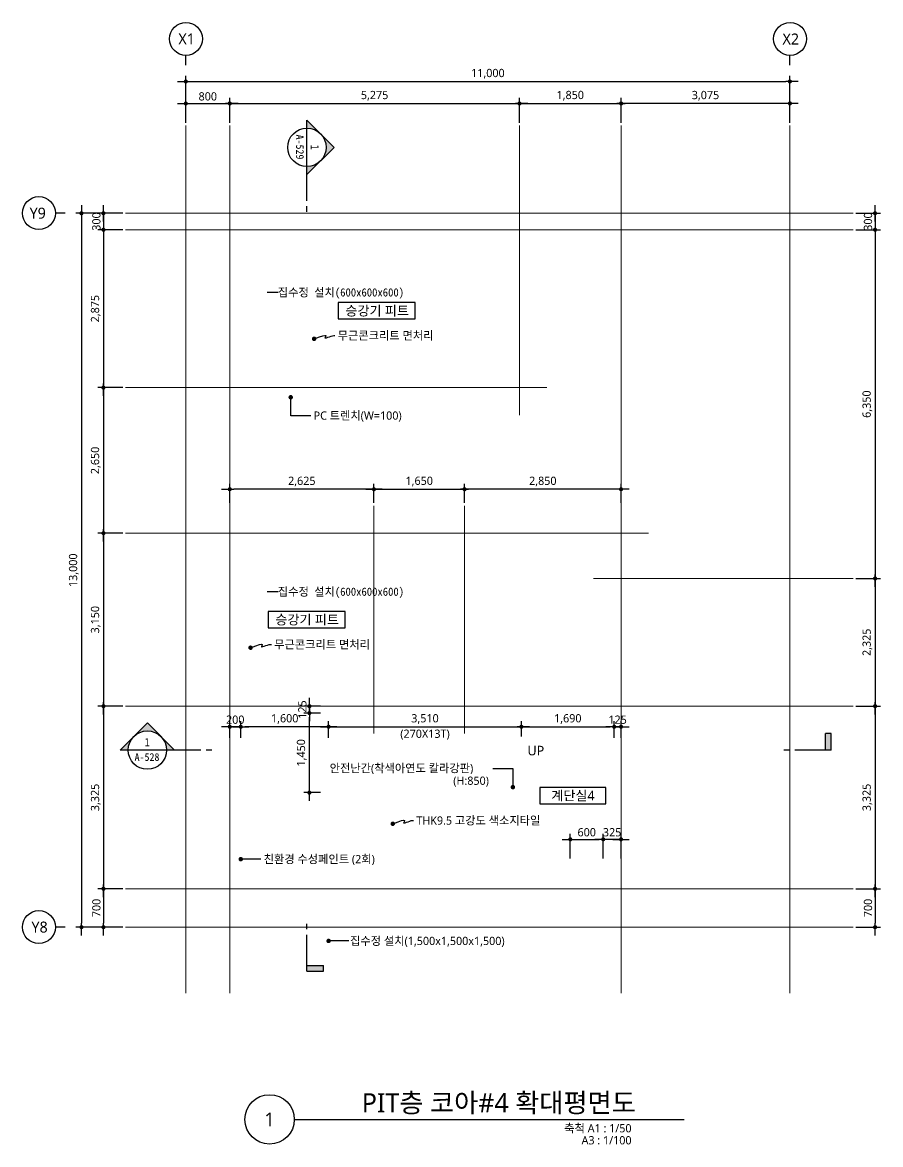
# Model space of a CAD drawing. Header units: millimetres. Extents: x 1424731 to 1631737, y 707248 to 849681.
# Drawn here: x 1425412 to 1441037, y 747948 to 768381 of the extents above; entities that cross this region are included whole.
import ezdxf
from ezdxf.enums import TextEntityAlignment as Align

# ---------------------------------------------------------------- set-up
doc = ezdxf.new("R2010")
doc.units = ezdxf.units.MM
doc.header["$MEASUREMENT"] = 0
doc.linetypes.add('CEN', pattern=[62, 60, -1, 0, -1])
doc.layers.get('0').update_dxf_attribs({"linetype": 'CONTINUOUS'})
for name, color, linetype, lineweight in [('A-AXIS-BUBL', 7, 'CONTINUOUS', 25), ('A-CNTL', 1, 'CEN', 15), ('A-DIMS', 7, 'CONTINUOUS', 25), ('A-MKXS-LEAD', 7, 'CONTINUOUS', 25), ('A-MKXS-MAK1', 3, 'CONTINUOUS', 25), ('A-MKXS-TEXT1', 3, 'CONTINUOUS', 25), ('A-MKXS-TEXT2', 7, 'CONTINUOUS', 25), ('A-MKXX-NAME', 3, 'CONTINUOUS', 25), ('A-MKXX-SYMB', 7, 'CONTINUOUS', 25), ('A-XXXX-SYMB', 7, 'CONTINUOUS', 25), ('A-XXXX-TXT1', 3, 'CONTINUOUS', 25), ('A-XXXX-TXT2', 3, 'CONTINUOUS', 25)]:
    doc.layers.add(name, color=color, linetype=linetype, lineweight=lineweight)
doc.styles.add('HY울릉도L', font='')
doc.styles.add('돋움', font='')
doc.styles.add('돋움체', font='')
doc.styles.add('맑은고딕', font='malgun.ttf')
doc.styles.get('HY울릉도L').set_extended_font_data('HYwulM')
doc.styles.get('돋움').set_extended_font_data('DotumChe')
doc.styles.get('돋움체').set_extended_font_data('DotumChe')
doc.dimstyles.new('CDIM', dxfattribs={"dimtxt": 3, "dimasz": 1.5, "dimexe": 2, "dimexo": 1, "dimgap": 1, "dimtad": 1, "dimdec": 0, "dimrnd": 0.5, "dimzin": 0, "dimdsep": 32, "dimlunit": 6, "dimtxsty": 'HY울릉도L', "dimblk1": '_CIDOT', "dimblk2": '_CIDOT', "dimsah": 1, "dimcen": 5.5, "dimclrd": 2, "dimclre": 2, "dimclrt": 7, "dimadec": 0, "dimazin": 0, "dimtfac": 1, "dimtdec": 0, "dimtix": 1, "dimtmove": 2, "dimatfit": 1, "dimldrblk": '_CIDOT', "dimfxl": 1, "dimtolj": 1, "dimtzin": 0, "dimlwd": -1, "dimarcsym": 0})

# ---------------------------------------------------------------- blocks, each defined once
blk = doc.blocks.new('_CIDOT')
at = {"color": 0, "linetype": 'ByBlock'}
blk.add_line((2, 0), (-1, 0), dxfattribs=at)
at = {"color": 0, "linetype": 'ByBlock', "const_width": 0.5}
blk.add_lwpolyline([(-0.25, 0, 1), (0.25, 0, 1)], format="xyb", close=True, dxfattribs=at)
blk = doc.blocks.new('*D11')
at = {"layer": 'A-DIMS', "lineweight": -2, "transparency": 16777216}
for p, q in [((1430837, 755806), (1430537, 755806)), ((1430837, 754356), (1430537, 754356))]:
    blk.add_line(p, q, dxfattribs=at)
at = {"layer": 'A-DIMS', "transparency": 16777216}
blk.add_line((1430637, 754431), (1430637, 755731), dxfattribs=at)
at = {"layer": 'A-DIMS', "transparency": 16777216, "xscale": 75, "yscale": 75, "zscale": 75}
for p, rotation in [((1430637, 755806), 90), ((1430637, 754356), 270)]:
    blk.add_blockref('_CIDOT', p, dxfattribs=dict(at, rotation=rotation))
at = {"layer": 'A-DIMS', "color": 3, "transparency": 16777216, "insert": (1430497, 755081), "char_height": 150, "attachment_point": 5, "rotation": 90, "style": '맑은고딕'}
blk.add_mtext('\\A1;1,450', dxfattribs=at)
blk = doc.blocks.new('*D12')
at = {"layer": 'A-DIMS', "transparency": 16777216}
for p, q in [((1430637, 756006), (1430637, 756081)), ((1430637, 755806), (1430637, 755931)), ((1430637, 755731), (1430637, 755656))]:
    blk.add_line(p, q, dxfattribs=at)
at = {"layer": 'A-DIMS', "lineweight": -2, "transparency": 16777216}
for p, q in [((1430837, 755931), (1430537, 755931)), ((1430837, 755806), (1430537, 755806))]:
    blk.add_line(p, q, dxfattribs=at)
at = {"layer": 'A-DIMS', "transparency": 16777216, "xscale": 75, "yscale": 75, "zscale": 75}
for p, rotation in [((1430637, 755931), 270), ((1430637, 755806), 90)]:
    blk.add_blockref('_CIDOT', p, dxfattribs=dict(at, rotation=rotation))
at = {"layer": 'A-DIMS', "color": 3, "transparency": 16777216, "insert": (1430509, 755869), "char_height": 150, "attachment_point": 5, "rotation": 90, "style": '맑은고딕'}
blk.add_mtext('\\A1;125', dxfattribs=at)
blk = doc.blocks.new('*D13')
at = {"layer": 'A-DIMS', "transparency": 16777216}
for p, q in [((1426887, 764981), (1426887, 765056)), ((1426887, 764906), (1426887, 764606)), ((1426887, 764531), (1426887, 764456))]:
    blk.add_line(p, q, dxfattribs=at)
at = {"layer": 'A-DIMS', "lineweight": -2, "transparency": 16777216}
for p, q in [((1427237, 764906), (1426787, 764906)), ((1427237, 764606), (1426787, 764606))]:
    blk.add_line(p, q, dxfattribs=at)
at = {"layer": 'A-DIMS', "transparency": 16777216, "xscale": 75, "yscale": 75, "zscale": 75}
for p, rotation in [((1426887, 764906), 270), ((1426887, 764606), 90)]:
    blk.add_blockref('_CIDOT', p, dxfattribs=dict(at, rotation=rotation))
at = {"layer": 'A-DIMS', "color": 3, "transparency": 16777216, "insert": (1426759, 764756), "char_height": 150, "attachment_point": 5, "rotation": 90, "style": '맑은고딕'}
blk.add_mtext('\\A1;300', dxfattribs=at)
blk = doc.blocks.new('*D14')
at = {"layer": 'A-DIMS', "lineweight": -2, "transparency": 16777216}
for p, q in [((1429187, 766556), (1429187, 767006)), ((1434462, 766556), (1434462, 767006))]:
    blk.add_line(p, q, dxfattribs=at)
at = {"layer": 'A-DIMS', "transparency": 16777216}
blk.add_line((1429262, 766906), (1434387, 766906), dxfattribs=at)
at = {"layer": 'A-DIMS', "transparency": 16777216, "xscale": 75, "yscale": 75, "zscale": 75, "rotation": 180}
blk.add_blockref('_CIDOT', (1429187, 766906), dxfattribs=at)
at = {"layer": 'A-DIMS', "transparency": 16777216, "xscale": 75, "yscale": 75, "zscale": 75}
blk.add_blockref('_CIDOT', (1434462, 766906), dxfattribs=at)
at = {"layer": 'A-DIMS', "color": 3, "transparency": 16777216, "insert": (1431824, 767046), "char_height": 150, "attachment_point": 5, "style": '맑은고딕'}
blk.add_mtext('\\A1;5,275', dxfattribs=at)
blk = doc.blocks.new('*D15')
at = {"layer": 'A-DIMS', "lineweight": -2, "transparency": 16777216}
for p, q in [((1428387, 766556), (1428387, 767406)), ((1439387, 766556), (1439387, 767406))]:
    blk.add_line(p, q, dxfattribs=at)
at = {"layer": 'A-DIMS', "transparency": 16777216}
blk.add_line((1428462, 767306), (1439312, 767306), dxfattribs=at)
at = {"layer": 'A-DIMS', "transparency": 16777216, "xscale": 75, "yscale": 75, "zscale": 75, "rotation": 180}
blk.add_blockref('_CIDOT', (1428387, 767306), dxfattribs=at)
at = {"layer": 'A-DIMS', "transparency": 16777216, "xscale": 75, "yscale": 75, "zscale": 75}
blk.add_blockref('_CIDOT', (1439387, 767306), dxfattribs=at)
at = {"layer": 'A-DIMS', "color": 3, "transparency": 16777216, "insert": (1433887, 767447), "char_height": 150, "attachment_point": 5, "style": '맑은고딕'}
blk.add_mtext('\\A1;11,000', dxfattribs=at)
blk = doc.blocks.new('*D16')
at = {"layer": 'A-DIMS', "lineweight": -2, "transparency": 16777216}
for p, q in [((1428387, 766556), (1428387, 767006)), ((1429187, 766556), (1429187, 767006))]:
    blk.add_line(p, q, dxfattribs=at)
at = {"layer": 'A-DIMS', "transparency": 16777216}
blk.add_line((1428462, 766906), (1429112, 766906), dxfattribs=at)
at = {"layer": 'A-DIMS', "transparency": 16777216, "xscale": 75, "yscale": 75, "zscale": 75, "rotation": 180}
blk.add_blockref('_CIDOT', (1428387, 766906), dxfattribs=at)
at = {"layer": 'A-DIMS', "transparency": 16777216, "xscale": 75, "yscale": 75, "zscale": 75}
blk.add_blockref('_CIDOT', (1429187, 766906), dxfattribs=at)
at = {"layer": 'A-DIMS', "color": 3, "transparency": 16777216, "insert": (1428787, 767034), "char_height": 150, "attachment_point": 5, "style": '맑은고딕'}
blk.add_mtext('\\A1;800', dxfattribs=at)
blk = doc.blocks.new('*D17')
at = {"layer": 'A-DIMS', "lineweight": -2, "transparency": 16777216}
for p, q in [((1434462, 766556), (1434462, 767006)), ((1436312, 766556), (1436312, 767006))]:
    blk.add_line(p, q, dxfattribs=at)
at = {"layer": 'A-DIMS', "transparency": 16777216}
blk.add_line((1434537, 766906), (1436237, 766906), dxfattribs=at)
at = {"layer": 'A-DIMS', "transparency": 16777216, "xscale": 75, "yscale": 75, "zscale": 75, "rotation": 180}
blk.add_blockref('_CIDOT', (1434462, 766906), dxfattribs=at)
at = {"layer": 'A-DIMS', "transparency": 16777216, "xscale": 75, "yscale": 75, "zscale": 75}
blk.add_blockref('_CIDOT', (1436312, 766906), dxfattribs=at)
at = {"layer": 'A-DIMS', "color": 3, "transparency": 16777216, "insert": (1435387, 767047), "char_height": 150, "attachment_point": 5, "style": '맑은고딕'}
blk.add_mtext('\\A1;1,850', dxfattribs=at)
blk = doc.blocks.new('*D18')
at = {"layer": 'A-DIMS', "lineweight": -2, "transparency": 16777216}
for p, q in [((1427237, 764906), (1426387, 764906)), ((1427237, 751906), (1426387, 751906))]:
    blk.add_line(p, q, dxfattribs=at)
at = {"layer": 'A-DIMS', "transparency": 16777216}
blk.add_line((1426487, 764831), (1426487, 751981), dxfattribs=at)
at = {"layer": 'A-DIMS', "transparency": 16777216, "xscale": 75, "yscale": 75, "zscale": 75}
for p, rotation in [((1426487, 764906), 90), ((1426487, 751906), 270)]:
    blk.add_blockref('_CIDOT', p, dxfattribs=dict(at, rotation=rotation))
at = {"layer": 'A-DIMS', "color": 3, "transparency": 16777216, "insert": (1426347, 758406), "char_height": 150, "attachment_point": 5, "rotation": 90, "style": '맑은고딕'}
blk.add_mtext('\\A1;13,000', dxfattribs=at)
blk = doc.blocks.new('*D19')
at = {"layer": 'A-DIMS', "lineweight": -2, "transparency": 16777216}
for p, q in [((1427237, 764606), (1426787, 764606)), ((1427237, 761731), (1426787, 761731))]:
    blk.add_line(p, q, dxfattribs=at)
at = {"layer": 'A-DIMS', "transparency": 16777216}
blk.add_line((1426887, 764531), (1426887, 761806), dxfattribs=at)
at = {"layer": 'A-DIMS', "transparency": 16777216, "xscale": 75, "yscale": 75, "zscale": 75}
for p, rotation in [((1426887, 764606), 90), ((1426887, 761731), 270)]:
    blk.add_blockref('_CIDOT', p, dxfattribs=dict(at, rotation=rotation))
at = {"layer": 'A-DIMS', "color": 3, "transparency": 16777216, "insert": (1426747, 763169), "char_height": 150, "attachment_point": 5, "rotation": 90, "style": '맑은고딕'}
blk.add_mtext('\\A1;2,875', dxfattribs=at)
blk = doc.blocks.new('*D20')
at = {"layer": 'A-DIMS', "lineweight": -2, "transparency": 16777216}
for p, q in [((1427237, 761731), (1426787, 761731)), ((1427237, 759081), (1426787, 759081))]:
    blk.add_line(p, q, dxfattribs=at)
at = {"layer": 'A-DIMS', "transparency": 16777216}
blk.add_line((1426887, 761656), (1426887, 759156), dxfattribs=at)
at = {"layer": 'A-DIMS', "transparency": 16777216, "xscale": 75, "yscale": 75, "zscale": 75}
for p, rotation in [((1426887, 761731), 90), ((1426887, 759081), 270)]:
    blk.add_blockref('_CIDOT', p, dxfattribs=dict(at, rotation=rotation))
at = {"layer": 'A-DIMS', "color": 3, "transparency": 16777216, "insert": (1426747, 760406), "char_height": 150, "attachment_point": 5, "rotation": 90, "style": '맑은고딕'}
blk.add_mtext('\\A1;2,650', dxfattribs=at)
blk = doc.blocks.new('*D21')
at = {"layer": 'A-DIMS', "lineweight": -2, "transparency": 16777216}
for p, q in [((1427237, 759081), (1426787, 759081)), ((1427237, 755931), (1426787, 755931))]:
    blk.add_line(p, q, dxfattribs=at)
at = {"layer": 'A-DIMS', "transparency": 16777216}
blk.add_line((1426887, 759006), (1426887, 756006), dxfattribs=at)
at = {"layer": 'A-DIMS', "transparency": 16777216, "xscale": 75, "yscale": 75, "zscale": 75}
for p, rotation in [((1426887, 759081), 90), ((1426887, 755931), 270)]:
    blk.add_blockref('_CIDOT', p, dxfattribs=dict(at, rotation=rotation))
at = {"layer": 'A-DIMS', "color": 3, "transparency": 16777216, "insert": (1426747, 757506), "char_height": 150, "attachment_point": 5, "rotation": 90, "style": '맑은고딕'}
blk.add_mtext('\\A1;3,150', dxfattribs=at)
blk = doc.blocks.new('*D22')
at = {"layer": 'A-DIMS', "lineweight": -2, "transparency": 16777216}
for p, q in [((1427237, 755931), (1426787, 755931)), ((1427237, 752606), (1426787, 752606))]:
    blk.add_line(p, q, dxfattribs=at)
at = {"layer": 'A-DIMS', "transparency": 16777216}
blk.add_line((1426887, 755856), (1426887, 752681), dxfattribs=at)
at = {"layer": 'A-DIMS', "transparency": 16777216, "xscale": 75, "yscale": 75, "zscale": 75}
for p, rotation in [((1426887, 755931), 90), ((1426887, 752606), 270)]:
    blk.add_blockref('_CIDOT', p, dxfattribs=dict(at, rotation=rotation))
at = {"layer": 'A-DIMS', "color": 3, "transparency": 16777216, "insert": (1426747, 754269), "char_height": 150, "attachment_point": 5, "rotation": 90, "style": '맑은고딕'}
blk.add_mtext('\\A1;3,325', dxfattribs=at)
blk = doc.blocks.new('*D23')
at = {"layer": 'A-DIMS', "lineweight": -2, "transparency": 16777216}
for p, q in [((1427237, 752606), (1426787, 752606)), ((1427237, 751906), (1426787, 751906))]:
    blk.add_line(p, q, dxfattribs=at)
at = {"layer": 'A-DIMS', "transparency": 16777216}
blk.add_line((1426887, 752531), (1426887, 751981), dxfattribs=at)
at = {"layer": 'A-DIMS', "transparency": 16777216, "xscale": 75, "yscale": 75, "zscale": 75}
for p, rotation in [((1426887, 752606), 90), ((1426887, 751906), 270)]:
    blk.add_blockref('_CIDOT', p, dxfattribs=dict(at, rotation=rotation))
at = {"layer": 'A-DIMS', "color": 3, "transparency": 16777216, "insert": (1426759, 752256), "char_height": 150, "attachment_point": 5, "rotation": 90, "style": '맑은고딕'}
blk.add_mtext('\\A1;700', dxfattribs=at)
blk = doc.blocks.new('*D24')
at = {"layer": 'A-DIMS', "transparency": 16777216}
for p, q in [((1440937, 764981), (1440937, 765056)), ((1440937, 764906), (1440937, 764606)), ((1440937, 764531), (1440937, 764456))]:
    blk.add_line(p, q, dxfattribs=at)
at = {"layer": 'A-DIMS', "lineweight": -2, "transparency": 16777216}
for p, q in [((1440587, 764906), (1441037, 764906)), ((1440587, 764606), (1441037, 764606))]:
    blk.add_line(p, q, dxfattribs=at)
at = {"layer": 'A-DIMS', "transparency": 16777216, "xscale": 75, "yscale": 75, "zscale": 75}
for p, rotation in [((1440937, 764906), 270), ((1440937, 764606), 90)]:
    blk.add_blockref('_CIDOT', p, dxfattribs=dict(at, rotation=rotation))
at = {"layer": 'A-DIMS', "color": 3, "transparency": 16777216, "insert": (1440809, 764756), "char_height": 150, "attachment_point": 5, "rotation": 90, "style": '맑은고딕'}
blk.add_mtext('\\A1;300', dxfattribs=at)
blk = doc.blocks.new('*D25')
at = {"layer": 'A-DIMS', "lineweight": -2, "transparency": 16777216}
for p, q in [((1440587, 764606), (1441037, 764606)), ((1440587, 758256), (1441037, 758256))]:
    blk.add_line(p, q, dxfattribs=at)
at = {"layer": 'A-DIMS', "transparency": 16777216}
blk.add_line((1440937, 764531), (1440937, 758331), dxfattribs=at)
at = {"layer": 'A-DIMS', "transparency": 16777216, "xscale": 75, "yscale": 75, "zscale": 75}
for p, rotation in [((1440937, 764606), 90), ((1440937, 758256), 270)]:
    blk.add_blockref('_CIDOT', p, dxfattribs=dict(at, rotation=rotation))
at = {"layer": 'A-DIMS', "color": 3, "transparency": 16777216, "insert": (1440797, 761431), "char_height": 150, "attachment_point": 5, "rotation": 90, "style": '맑은고딕'}
blk.add_mtext('\\A1;6,350', dxfattribs=at)
blk = doc.blocks.new('*D26')
at = {"layer": 'A-DIMS', "lineweight": -2, "transparency": 16777216}
for p, q in [((1440587, 758256), (1441037, 758256)), ((1440587, 755931), (1441037, 755931))]:
    blk.add_line(p, q, dxfattribs=at)
at = {"layer": 'A-DIMS', "transparency": 16777216}
blk.add_line((1440937, 758181), (1440937, 756006), dxfattribs=at)
at = {"layer": 'A-DIMS', "transparency": 16777216, "xscale": 75, "yscale": 75, "zscale": 75}
for p, rotation in [((1440937, 758256), 90), ((1440937, 755931), 270)]:
    blk.add_blockref('_CIDOT', p, dxfattribs=dict(at, rotation=rotation))
at = {"layer": 'A-DIMS', "color": 3, "transparency": 16777216, "insert": (1440797, 757094), "char_height": 150, "attachment_point": 5, "rotation": 90, "style": '맑은고딕'}
blk.add_mtext('\\A1;2,325', dxfattribs=at)
blk = doc.blocks.new('*D27')
at = {"layer": 'A-DIMS', "lineweight": -2, "transparency": 16777216}
for p, q in [((1440587, 755931), (1441037, 755931)), ((1440587, 752606), (1441037, 752606))]:
    blk.add_line(p, q, dxfattribs=at)
at = {"layer": 'A-DIMS', "transparency": 16777216}
blk.add_line((1440937, 755856), (1440937, 752681), dxfattribs=at)
at = {"layer": 'A-DIMS', "transparency": 16777216, "xscale": 75, "yscale": 75, "zscale": 75}
for p, rotation in [((1440937, 755931), 90), ((1440937, 752606), 270)]:
    blk.add_blockref('_CIDOT', p, dxfattribs=dict(at, rotation=rotation))
at = {"layer": 'A-DIMS', "color": 3, "transparency": 16777216, "insert": (1440797, 754269), "char_height": 150, "attachment_point": 5, "rotation": 90, "style": '맑은고딕'}
blk.add_mtext('\\A1;3,325', dxfattribs=at)
blk = doc.blocks.new('*D28')
at = {"layer": 'A-DIMS', "lineweight": -2, "transparency": 16777216}
for p, q in [((1434497, 755381), (1434497, 755656)), ((1436187, 755356), (1436187, 755656))]:
    blk.add_line(p, q, dxfattribs=at)
at = {"layer": 'A-DIMS', "transparency": 16777216}
blk.add_line((1434572, 755556), (1436112, 755556), dxfattribs=at)
at = {"layer": 'A-DIMS', "transparency": 16777216, "xscale": 75, "yscale": 75, "zscale": 75, "rotation": 180}
blk.add_blockref('_CIDOT', (1434497, 755556), dxfattribs=at)
at = {"layer": 'A-DIMS', "transparency": 16777216, "xscale": 75, "yscale": 75, "zscale": 75}
blk.add_blockref('_CIDOT', (1436187, 755556), dxfattribs=at)
at = {"layer": 'A-DIMS', "color": 3, "transparency": 16777216, "insert": (1435342, 755697), "char_height": 150, "attachment_point": 5, "style": '맑은고딕'}
blk.add_mtext('\\A1;1,690', dxfattribs=at)
blk = doc.blocks.new('*D29')
at = {"layer": 'A-DIMS', "lineweight": -2, "transparency": 16777216}
for p, q in [((1430987, 755356), (1430987, 755656)), ((1434497, 755381), (1434497, 755656))]:
    blk.add_line(p, q, dxfattribs=at)
at = {"layer": 'A-DIMS', "transparency": 16777216}
blk.add_line((1431062, 755556), (1434422, 755556), dxfattribs=at)
at = {"layer": 'A-DIMS', "transparency": 16777216, "xscale": 75, "yscale": 75, "zscale": 75, "rotation": 180}
blk.add_blockref('_CIDOT', (1430987, 755556), dxfattribs=at)
at = {"layer": 'A-DIMS', "transparency": 16777216, "xscale": 75, "yscale": 75, "zscale": 75}
blk.add_blockref('_CIDOT', (1434497, 755556), dxfattribs=at)
at = {"layer": 'A-DIMS', "color": 3, "transparency": 16777216, "char_height": 150, "attachment_point": 5, "style": '맑은고딕'}
for s, insert in [('\\A1;3,510', (1432742, 755697)), ('\\A1;(270X13T)', (1432742, 755413))]:
    blk.add_mtext(s, dxfattribs=dict(at, insert=insert))
blk = doc.blocks.new('*D93')
at = {"layer": 'A-DIMS', "lineweight": -2, "transparency": 16777216}
for p, q in [((1440587, 752606), (1441037, 752606)), ((1440587, 751906), (1441037, 751906))]:
    blk.add_line(p, q, dxfattribs=at)
at = {"layer": 'A-DIMS', "transparency": 16777216}
blk.add_line((1440937, 752531), (1440937, 751981), dxfattribs=at)
at = {"layer": 'A-DIMS', "transparency": 16777216, "xscale": 75, "yscale": 75, "zscale": 75}
for p, rotation in [((1440937, 752606), 90), ((1440937, 751906), 270)]:
    blk.add_blockref('_CIDOT', p, dxfattribs=dict(at, rotation=rotation))
at = {"layer": 'A-DIMS', "color": 3, "transparency": 16777216, "insert": (1440809, 752256), "char_height": 150, "attachment_point": 5, "rotation": 90, "style": '맑은고딕'}
blk.add_mtext('\\A1;700', dxfattribs=at)
blk = doc.blocks.new('*D241')
at = {"layer": 'A-DIMS', "lineweight": -2, "transparency": 16777216}
for p, q in [((1429187, 755356), (1429187, 755656)), ((1429387, 755356), (1429387, 755656))]:
    blk.add_line(p, q, dxfattribs=at)
at = {"layer": 'A-DIMS', "transparency": 16777216}
for p, q in [((1429112, 755556), (1429037, 755556)), ((1429387, 755556), (1429187, 755556)), ((1429462, 755556), (1429537, 755556))]:
    blk.add_line(p, q, dxfattribs=at)
at = {"layer": 'A-DIMS', "transparency": 16777216, "xscale": 75, "yscale": 75, "zscale": 75}
blk.add_blockref('_CIDOT', (1429187, 755556), dxfattribs=at)
at = {"layer": 'A-DIMS', "transparency": 16777216, "xscale": 75, "yscale": 75, "zscale": 75, "rotation": 180}
blk.add_blockref('_CIDOT', (1429387, 755556), dxfattribs=at)
at = {"layer": 'A-DIMS', "color": 3, "transparency": 16777216, "insert": (1429287, 755684), "char_height": 150, "attachment_point": 5, "style": '맑은고딕'}
blk.add_mtext('\\A1;200', dxfattribs=at)
blk = doc.blocks.new('*D242')
at = {"layer": 'A-DIMS', "lineweight": -2, "transparency": 16777216}
for p, q in [((1436187, 755356), (1436187, 755656)), ((1436312, 755356), (1436312, 755656))]:
    blk.add_line(p, q, dxfattribs=at)
at = {"layer": 'A-DIMS', "transparency": 16777216}
for p, q in [((1436112, 755556), (1436037, 755556)), ((1436187, 755556), (1436312, 755556)), ((1436387, 755556), (1436462, 755556))]:
    blk.add_line(p, q, dxfattribs=at)
at = {"layer": 'A-DIMS', "transparency": 16777216, "xscale": 75, "yscale": 75, "zscale": 75}
blk.add_blockref('_CIDOT', (1436187, 755556), dxfattribs=at)
at = {"layer": 'A-DIMS', "transparency": 16777216, "xscale": 75, "yscale": 75, "zscale": 75, "rotation": 180}
blk.add_blockref('_CIDOT', (1436312, 755556), dxfattribs=at)
at = {"layer": 'A-DIMS', "color": 3, "transparency": 16777216, "insert": (1436249, 755684), "char_height": 150, "attachment_point": 5, "style": '맑은고딕'}
blk.add_mtext('\\A1;125', dxfattribs=at)
blk = doc.blocks.new('CORE 4- 단면')
at = {"layer": 'A-MKXS-MAK1'}
h = blk.add_hatch(color=256, dxfattribs=at)
h.paths.add_polyline_path([(3895, 11325), (3647, 11078, 0.414214), (3647, 11572)])
h.paths.add_polyline_path([(3647, 11078), (3400, 10830), (3400, 10975, 0.198912)])
h.paths.add_polyline_path([(3647, 11572, 0.198912), (3400, 11675), (3400, 11820)])
h = blk.add_hatch(color=256, dxfattribs=at)
h.paths.add_polyline_path([(495, 845), (742, 597, 0.414214), (247, 597)])
h.paths.add_polyline_path([(742, 597), (990, 350), (845, 350, 0.198912)])
h.paths.add_polyline_path([(247, 597, 0.198912), (145, 350), (0, 350)])
for points in [[(12845, 650), (12945, 650), (12945, 350), (12845, 350)], [(3700, -3575), (3700, -3675), (3400, -3675), (3400, -3575)]]:
    blk.add_hatch(color=256, dxfattribs=at).paths.add_polyline_path(points)
for p, q in [((3400, 11820), (3895, 11325)), ((3400, 10352), (3400, 11820)), ((3400, 10830), (3895, 11325)), ((3400, 10152), (3400, 10252)), ((0, 350), (495, 845)), ((990, 350), (495, 845)), ((12945, 650), (12845, 650)), ((12845, 350), (12845, 650)), ((12945, 350), (12945, 650)), ((1468, 350), (0, 350)), ((1668, 350), (1568, 350)), ((12182, 350), (12082, 350)), ((12945, 350), (12282, 350)), ((3400, -2912), (3400, -2812)), ((3400, -3675), (3400, -3012)), ((3400, -3575), (3700, -3575)), ((3400, -3675), (3700, -3675)), ((3700, -3675), (3700, -3575))]:
    blk.add_line(p, q, dxfattribs=at)
for centre in [(3400, 11325), (495, 350)]:
    blk.add_circle(centre, 350, dxfattribs=at)
at = {"layer": 'A-MKXS-TEXT2', "style": '돋움체'}
for s, height, p in [('A-529', 140, (3272, 11332)), ('1', 150, (3544, 11329))]:
    blk.add_text(s, height=height, rotation=270, dxfattribs=at).set_placement(p, align=Align.MIDDLE)
for s, height, p in [('1', 150, (491, 494)), ('A-528', 140, (488, 222))]:
    blk.add_text(s, height=height, dxfattribs=at).set_placement(p, align=Align.MIDDLE)
blk = doc.blocks.new('*D269')
at = {"layer": 'A-DIMS', "lineweight": -2, "transparency": 16777216}
for p, q in [((1435387, 753156), (1435387, 753606)), ((1435987, 753156), (1435987, 753606))]:
    blk.add_line(p, q, dxfattribs=at)
at = {"layer": 'A-DIMS', "transparency": 16777216}
blk.add_line((1435462, 753506), (1435912, 753506), dxfattribs=at)
at = {"layer": 'A-DIMS', "transparency": 16777216, "xscale": 75, "yscale": 75, "zscale": 75, "rotation": 180}
blk.add_blockref('_CIDOT', (1435387, 753506), dxfattribs=at)
at = {"layer": 'A-DIMS', "transparency": 16777216, "xscale": 75, "yscale": 75, "zscale": 75}
blk.add_blockref('_CIDOT', (1435987, 753506), dxfattribs=at)
at = {"layer": 'A-DIMS', "color": 3, "transparency": 16777216, "insert": (1435687, 753634), "char_height": 150, "attachment_point": 5, "style": '맑은고딕'}
blk.add_mtext('\\A1;600', dxfattribs=at)
blk = doc.blocks.new('*D270')
at = {"layer": 'A-DIMS', "lineweight": -2, "transparency": 16777216}
for p, q in [((1435987, 753156), (1435987, 753606)), ((1436312, 753156), (1436312, 753606))]:
    blk.add_line(p, q, dxfattribs=at)
at = {"layer": 'A-DIMS', "transparency": 16777216}
for p, q in [((1435912, 753506), (1435837, 753506)), ((1436312, 753506), (1435987, 753506)), ((1436387, 753506), (1436462, 753506))]:
    blk.add_line(p, q, dxfattribs=at)
at = {"layer": 'A-DIMS', "transparency": 16777216, "xscale": 75, "yscale": 75, "zscale": 75}
blk.add_blockref('_CIDOT', (1435987, 753506), dxfattribs=at)
at = {"layer": 'A-DIMS', "transparency": 16777216, "xscale": 75, "yscale": 75, "zscale": 75, "rotation": 180}
blk.add_blockref('_CIDOT', (1436312, 753506), dxfattribs=at)
at = {"layer": 'A-DIMS', "color": 3, "transparency": 16777216, "insert": (1436149, 753634), "char_height": 150, "attachment_point": 5, "style": '맑은고딕'}
blk.add_mtext('\\A1;325', dxfattribs=at)
blk = doc.blocks.new('*D350')
at = {"layer": 'A-DIMS', "lineweight": -2, "transparency": 16777216}
for p, q in [((1436312, 766556), (1436312, 767006)), ((1439387, 766556), (1439387, 767006))]:
    blk.add_line(p, q, dxfattribs=at)
at = {"layer": 'A-DIMS', "transparency": 16777216}
blk.add_line((1439312, 766906), (1436387, 766906), dxfattribs=at)
at = {"layer": 'A-DIMS', "transparency": 16777216, "xscale": 75, "yscale": 75, "zscale": 75, "rotation": 180}
blk.add_blockref('_CIDOT', (1436312, 766906), dxfattribs=at)
at = {"layer": 'A-DIMS', "transparency": 16777216, "xscale": 75, "yscale": 75, "zscale": 75}
blk.add_blockref('_CIDOT', (1439387, 766906), dxfattribs=at)
at = {"layer": 'A-DIMS', "color": 3, "transparency": 16777216, "insert": (1437849, 767046), "char_height": 150, "attachment_point": 5, "style": '맑은고딕'}
blk.add_mtext('\\A1;3,075', dxfattribs=at)
blk = doc.blocks.new('*D616')
at = {"layer": 'A-DIMS', "lineweight": -2, "transparency": 16777216}
for p, q in [((1433462, 759631), (1433462, 759981)), ((1436312, 759631), (1436312, 759981))]:
    blk.add_line(p, q, dxfattribs=at)
at = {"layer": 'A-DIMS', "transparency": 16777216}
blk.add_line((1436237, 759881), (1433537, 759881), dxfattribs=at)
at = {"layer": 'A-DIMS', "transparency": 16777216, "xscale": 75, "yscale": 75, "zscale": 75, "rotation": 180}
blk.add_blockref('_CIDOT', (1433462, 759881), dxfattribs=at)
at = {"layer": 'A-DIMS', "transparency": 16777216, "xscale": 75, "yscale": 75, "zscale": 75}
blk.add_blockref('_CIDOT', (1436312, 759881), dxfattribs=at)
at = {"layer": 'A-DIMS', "color": 3, "transparency": 16777216, "insert": (1434887, 760021), "char_height": 150, "attachment_point": 5, "style": '맑은고딕'}
blk.add_mtext('\\A1;2,850', dxfattribs=at)
blk = doc.blocks.new('*D617')
at = {"layer": 'A-DIMS', "lineweight": -2, "transparency": 16777216}
for p, q in [((1431812, 759631), (1431812, 759981)), ((1433462, 759631), (1433462, 759981))]:
    blk.add_line(p, q, dxfattribs=at)
at = {"layer": 'A-DIMS', "transparency": 16777216}
blk.add_line((1431887, 759881), (1433387, 759881), dxfattribs=at)
at = {"layer": 'A-DIMS', "transparency": 16777216, "xscale": 75, "yscale": 75, "zscale": 75, "rotation": 180}
blk.add_blockref('_CIDOT', (1431812, 759881), dxfattribs=at)
at = {"layer": 'A-DIMS', "transparency": 16777216, "xscale": 75, "yscale": 75, "zscale": 75}
blk.add_blockref('_CIDOT', (1433462, 759881), dxfattribs=at)
at = {"layer": 'A-DIMS', "color": 3, "transparency": 16777216, "insert": (1432637, 760022), "char_height": 150, "attachment_point": 5, "style": '맑은고딕'}
blk.add_mtext('\\A1;1,650', dxfattribs=at)
blk = doc.blocks.new('*D618')
at = {"layer": 'A-DIMS', "lineweight": -2, "transparency": 16777216}
for p, q in [((1429187, 759631), (1429187, 759981)), ((1431812, 759631), (1431812, 759981))]:
    blk.add_line(p, q, dxfattribs=at)
at = {"layer": 'A-DIMS', "transparency": 16777216}
blk.add_line((1431737, 759881), (1429262, 759881), dxfattribs=at)
at = {"layer": 'A-DIMS', "transparency": 16777216, "xscale": 75, "yscale": 75, "zscale": 75, "rotation": 180}
blk.add_blockref('_CIDOT', (1429187, 759881), dxfattribs=at)
at = {"layer": 'A-DIMS', "transparency": 16777216, "xscale": 75, "yscale": 75, "zscale": 75}
blk.add_blockref('_CIDOT', (1431812, 759881), dxfattribs=at)
at = {"layer": 'A-DIMS', "color": 3, "transparency": 16777216, "insert": (1430499, 760021), "char_height": 150, "attachment_point": 5, "style": '맑은고딕'}
blk.add_mtext('\\A1;2,625', dxfattribs=at)
blk = doc.blocks.new('*D620')
at = {"layer": 'A-DIMS', "lineweight": -2, "transparency": 16777216}
for p, q in [((1429387, 755356), (1429387, 755656)), ((1430987, 755356), (1430987, 755656))]:
    blk.add_line(p, q, dxfattribs=at)
at = {"layer": 'A-DIMS', "transparency": 16777216}
blk.add_line((1430912, 755556), (1429462, 755556), dxfattribs=at)
at = {"layer": 'A-DIMS', "transparency": 16777216, "xscale": 75, "yscale": 75, "zscale": 75, "rotation": 180}
blk.add_blockref('_CIDOT', (1429387, 755556), dxfattribs=at)
at = {"layer": 'A-DIMS', "transparency": 16777216, "xscale": 75, "yscale": 75, "zscale": 75}
blk.add_blockref('_CIDOT', (1430987, 755556), dxfattribs=at)
at = {"layer": 'A-DIMS', "color": 3, "transparency": 16777216, "insert": (1430187, 755697), "char_height": 150, "attachment_point": 5, "style": '맑은고딕'}
blk.add_mtext('\\A1;1,600', dxfattribs=at)

msp = doc.modelspace()

# ---------------------------------------------------------------- linework, layer by layer
at = {"layer": 'A-AXIS-BUBL', "ltscale": 0.2}
for p, q in [((1428387, 767606.2), (1428387, 767781.2)), ((1439387, 767606.2), (1439387, 767781.2)), ((1426187, 764906.2), (1426012, 764906.2)), ((1426187, 751906.2), (1426012, 751906.2))]:
    msp.add_line(p, q, dxfattribs=at)
for centre in [(1428389.9, 768081.2), (1439389.9, 768081.2), (1425712, 764909.1), (1425712, 751909.1)]:
    msp.add_circle(centre, 300, dxfattribs=at)
at = {"layer": 'A-CNTL'}
for p, q in [((1428387, 766506.2), (1428387, 750706.2)), ((1429187, 766506.2), (1429187, 750706.2)), ((1434462, 766506.2), (1434462, 761231.2)), ((1436312, 766506.2), (1436312, 750706.2)), ((1439387, 766506.2), (1439387, 750706.2)), ((1427287, 764906.2), (1440537, 764906.2)), ((1427287, 764606.2), (1440537, 764606.2)), ((1427287, 761731.2), (1434962, 761731.2)), ((1431812, 759581.2), (1431812, 755431.2)), ((1433462, 759581.2), (1433462, 755431.2)), ((1427287, 759081.2), (1436812, 759081.2)), ((1440537, 758256.2), (1435812, 758256.2)), ((1427287, 755931.2), (1440537, 755931.2)), ((1427287, 752606.2), (1440537, 752606.2)), ((1427287, 751906.2), (1440537, 751906.2))]:
    msp.add_line(p, q, dxfattribs=at)
at = {"layer": 'A-MKXS-LEAD'}
for p, q in [((1429867.7, 763468.2), (1430067.7, 763468.2)), ((1429867.7, 758018.2), (1430067.7, 758018.2))]:
    msp.add_line(p, q, dxfattribs=at)
for points in [[(1429643.7, 763856.2, 0, 50, 0), (1429718.7, 763726.3, 0, 0, 0), (1429867.7, 763468.2, 0, 0, 0)], [(1429643.7, 758406.2, 0, 50, 0), (1429718.7, 758276.3, 0, 0, 0), (1429867.7, 758018.2, 0, 0, 0)]]:
    msp.add_lwpolyline(points, format="xyseb", dxfattribs=at)
at = {"layer": 'A-MKXS-LEAD', "const_width": 40}
for points in [[(1430702.1, 762622.5, 1), (1430743.6, 762618.3, 1)], [(1430276.1, 761554.1, -1), (1430317.6, 761558.2, -1)], [(1429544.9, 756997.5, 1), (1429586.3, 756993.3, 1)], [(1434322.1, 754458.2, 1), (1434363.6, 754454.1, 1)], [(1432134.4, 753792.1, 1), (1432175.8, 753787.9, 1)], [(1429366.3, 753147.6, 1), (1429407.7, 753143.4, 1)], [(1431007.7, 751658.2, -1), (1430966.3, 751654.1, -1)]]:
    msp.add_lwpolyline(points, format="xyb", close=True, dxfattribs=at)
at = {"layer": 'A-MKXS-LEAD'}
for points in [[(1430722, 762620.1), (1430819.8, 762656.9), (1430883.4, 762676.8), (1430919.7, 762683.3), (1430935.1, 762679.8), (1430936.2, 762669.9), (1430929.7, 762657.1), (1430922.2, 762644.9), (1430920.3, 762636.8), (1430928.9, 762635.5), (1430947, 762639.9), (1430971.9, 762648.1), (1431000.8, 762658.2), (1431031, 762668.3), (1431059.8, 762676.5), (1431084.5, 762680.8), (1431102.4, 762679.3)], [(1430663.9, 761216.8), (1430296.9, 761216.8), (1430296.9, 761556.2)], [(1429564.8, 756995.1), (1429662.5, 757031.9), (1429726.2, 757051.8), (1429762.5, 757058.3), (1429777.9, 757054.8), (1429779, 757044.9), (1429772.5, 757032.1), (1429765, 757019.9), (1429763, 757011.8), (1429771.7, 757010.5), (1429789.8, 757014.9), (1429814.7, 757023.1), (1429843.6, 757033.2), (1429873.8, 757043.3), (1429902.6, 757051.5), (1429927.3, 757055.8), (1429945.2, 757054.3)], [(1433975.8, 754795.5), (1434342.8, 754795.5), (1434342.8, 754456.2)], [(1432154.3, 753789.7), (1432252, 753826.5), (1432315.7, 753846.4), (1432352, 753852.9), (1432367.4, 753849.4), (1432368.5, 753839.5), (1432362, 753826.7), (1432354.5, 753814.5), (1432352.6, 753806.4), (1432361.2, 753805.1), (1432379.3, 753809.5), (1432404.2, 753817.7), (1432433.1, 753827.8), (1432463.3, 753837.9), (1432492.1, 753846.1), (1432516.8, 753850.4), (1432534.7, 753848.9)], [(1429754, 753145.5), (1429387, 753145.5), (1429387, 753145.5)], [(1431354, 751656.2), (1430987, 751656.2), (1430987, 751656.2)]]:
    msp.add_lwpolyline(points, dxfattribs=at)
at = {"layer": 'A-MKXX-SYMB'}
for points in [[(1431162, 762981.2), (1432562, 762981.2), (1432562, 763281.2), (1431162, 763281.2)], [(1429887, 757356.2), (1431287, 757356.2), (1431287, 757656.2), (1429887, 757656.2)], [(1434835.4, 754152.9), (1436035.4, 754152.9), (1436035.4, 754452.9), (1434835.4, 754452.9)]]:
    msp.add_lwpolyline(points, close=True, dxfattribs=at)
at = {"layer": 'A-XXXX-SYMB'}
msp.add_line((1430362, 748406.2), (1437462, 748406.2), dxfattribs=at)
msp.add_circle((1429912, 748406.2), 450, dxfattribs=at)

# ---------------------------------------------------------------- block references
msp.add_blockref('CORE 4- 단면', (1427192, 754781.2))

# ---------------------------------------------------------------- texts
at = {"layer": 'A-MKXS-TEXT1', "style": '맑은고딕'}
for s, p in [('무근콘크리트 면처리', (1431152.4, 762679.3)), ('PC 트렌치(W=100)', (1430713.9, 761222.6)), ('무근콘크리트 면처리', (1429995.2, 757054.3)), ('안전난간(착색아연도 칼라강판)', (1431005.9, 754801.3)), ('(H:850)', (1433256.3, 754573.8)), ('THK9.5 고강도 색소지타일', (1432584.7, 753848.9)), ('친환경 수성페인트 (2회)', (1429804, 753145.5)), ('집수정 설치(1,500x1,500x1,500)', (1431377.9, 751656.2))]:
    msp.add_text(s, height=150, dxfattribs=at).set_placement(p, align=Align.MIDDLE_LEFT)
at = {"layer": 'A-MKXX-NAME', "style": '맑은고딕'}
for s, p in [('승강기 피트', (1431870.8, 763131.2)), ('승강기 피트', (1430595.8, 757506.2)), ('UP', (1434760.4, 755122.5)), ('계단실4', (1435435.4, 754302.9))]:
    msp.add_text(s, height=175, dxfattribs=at).set_placement(p, align=Align.MIDDLE_CENTER)
at = {"layer": 'A-XXXX-TXT1', "style": '맑은고딕'}
msp.add_text('PIT층 코아#4 확대평면도', height=350, dxfattribs=at).set_placement((1436580.9, 748428.8), align=Align.BOTTOM_RIGHT)
msp.add_text('1', height=250, dxfattribs=at).set_placement((1429912, 748406.2), align=Align.MIDDLE)
for s, p in [('축척 A1 : 1/50', (1436503, 748320)), ('A3 : 1/100', (1436503, 748101.1))]:
    msp.add_text(s, height=150, dxfattribs=at).set_placement(p, align=Align.TOP_RIGHT)
at = {"layer": 'A-XXXX-TXT2', "ltscale": 0.2, "style": '맑은고딕'}
for s, p in [('X1', (1428402, 768080.5)), ('X2', (1439402, 768080.5)), ('Y9 ', (1425724.1, 764908.4)), ('Y8', (1425724.1, 751908.4))]:
    msp.add_text(s, height=200, dxfattribs=at).set_placement(p, align=Align.MIDDLE)
at = {"layer": 'A-XXXX-TXT2', "style": '돋움'}
for p in [(1430062.4, 763465.8), (1430062.4, 758015.8)]:
    msp.add_text('집수정 설치(600x600x600)', height=150, dxfattribs=at).set_placement(p, align=Align.MIDDLE_LEFT)

# ---------------------------------------------------------------- dimensions: what is measured, and where the dimension line sits
at = {"layer": 'A-DIMS'}
for base, p1, p2, picture, middle in [((1439387, 767306.2), (1428387, 766506.2), (1439387, 766506.2), '*D15', (1433887, 767446.7)), ((1429187, 766906.2), (1428387, 766506.2), (1429187, 766506.2), '*D16', (1428787, 767033.7)), ((1434462, 766906.2), (1429187, 766506.2), (1434462, 766506.2), '*D14', (1431824.5, 767046.3)), ((1436312, 766906.2), (1434462, 766506.2), (1436312, 766506.2), '*D17', (1435387, 767046.7)), ((1433462, 759881.2), (1431812, 759581.2), (1433462, 759581.2), '*D617', (1432637, 760021.7)), ((1435987, 753506.2), (1436312, 753106.2), (1435987, 753106.2), '*D270', (1436149.5, 753633.7))]:
    dim = msp.add_linear_dim(base=base, p1=p1, p2=p2, dimstyle='CDIM', override={"dimscale": 50, "dimtxsty": '맑은고딕', "dimclrd": 256, "dimclre": 256, "dimclrt": 3}, dxfattribs=at)
    dim.commit()
    dim.dimension.update_dxf_attribs({"geometry": picture, "text_midpoint": middle})
for base, p1, p2, angle, picture, middle in [((1436312, 766906.2), (1439387, 766506.2), (1436312, 766506.2), 180, '*D350', (1437849.5, 767046.3)), ((1426487, 751906.2), (1427287, 764906.2), (1427287, 751906.2), 90, '*D18', (1426346.5, 758406.2)), ((1426887, 764606.2), (1427287, 764906.2), (1427287, 764606.2), 90, '*D13', (1426759.5, 764756.2)), ((1440937, 764606.2), (1440537, 764906.2), (1440537, 764606.2), 90, '*D24', (1440809.5, 764756.2)), ((1426887, 761731.2), (1427287, 764606.2), (1427287, 761731.2), 90, '*D19', (1426746.9, 763168.7)), ((1440937, 758256.2), (1440537, 764606.2), (1440537, 758256.2), 90, '*D25', (1440796.9, 761431.2)), ((1426887, 759081.2), (1427287, 761731.2), (1427287, 759081.2), 90, '*D20', (1426746.9, 760406.2)), ((1429187, 759881.2), (1431812, 759581.2), (1429187, 759581.2), 180, '*D618', (1430499.5, 760021.3)), ((1433462, 759881.2), (1436312, 759581.2), (1433462, 759581.2), 180, '*D616', (1434887, 760021.3)), ((1426887, 755931.2), (1427287, 759081.2), (1427287, 755931.2), 90, '*D21', (1426746.5, 757506.2)), ((1440937, 755931.2), (1440537, 758256.2), (1440537, 755931.2), 90, '*D26', (1440796.9, 757093.7)), ((1426887, 752606.2), (1427287, 755931.2), (1427287, 752606.2), 90, '*D22', (1426746.9, 754268.7)), ((1430637, 755931.2), (1430887, 755806.2), (1430887, 755931.2), 270, '*D12', (1430509.1, 755868.7)), ((1440937, 752606.2), (1440537, 755931.2), (1440537, 752606.2), 90, '*D27', (1440796.9, 754268.7)), ((1430637, 755806.2), (1430887, 754356.2), (1430887, 755806.2), 270, '*D11', (1430496.5, 755081.2)), ((1429187, 755556.2), (1429387, 755306.2), (1429187, 755306.2), 180, '*D241', (1429287, 755683.7)), ((1436187, 755556.2), (1434497, 755331.2), (1436187, 755306.2), 180, '*D28', (1435342, 755696.7)), ((1436312, 755556.2), (1436187, 755306.2), (1436312, 755306.2), 180, '*D242', (1436249.5, 755684.1)), ((1435987, 753506.2), (1435387, 753106.2), (1435987, 753106.2), 180, '*D269', (1435687, 753633.7)), ((1426887, 751906.2), (1427287, 752606.2), (1427287, 751906.2), 90, '*D23', (1426759.5, 752256.2)), ((1440937, 751906.2), (1440537, 752606.2), (1440537, 751906.2), 90, '*D93', (1440809.5, 752256.2))]:
    dim = msp.add_linear_dim(base=base, p1=p1, p2=p2, angle=angle, dimstyle='CDIM', override={"dimscale": 50, "dimtxsty": '맑은고딕', "dimclrd": 256, "dimclre": 256, "dimclrt": 3}, dxfattribs=at)
    dim.commit()
    dim.dimension.update_dxf_attribs({"geometry": picture, "text_midpoint": middle})
dim = msp.add_linear_dim(base=(1429387, 755556.2), p1=(1430987, 755306.2), p2=(1429387, 755306.2), text='<>\\X', dimstyle='CDIM', override={"dimscale": 50, "dimtxsty": '맑은고딕', "dimclrd": 256, "dimclre": 256, "dimclrt": 3}, dxfattribs=at)
dim.commit()
dim.dimension.update_dxf_attribs({"geometry": '*D620', "text_midpoint": (1430187, 755556.2)})
dim = msp.add_linear_dim(base=(1434497, 755556.2), p1=(1430987, 755306.2), p2=(1434497, 755331.2), angle=180, text='<>\\X(270X13T)', dimstyle='CDIM', override={"dimscale": 50, "dimtxsty": '맑은고딕', "dimclrd": 256, "dimclre": 256, "dimclrt": 3}, dxfattribs=at)
dim.commit()
dim.dimension.update_dxf_attribs({"geometry": '*D29', "text_midpoint": (1432742, 755556.2)})

doc.saveas('drawing.dxf')
